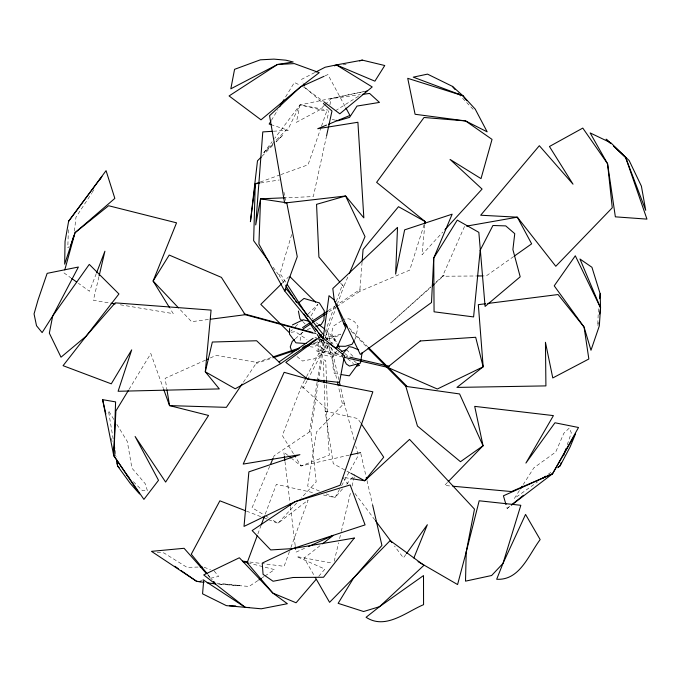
<?xml version="1.0" encoding="UTF-8"?>
<svg xmlns="http://www.w3.org/2000/svg" width="681" height="681" viewBox="0 0 681 681"><rect width="100%" height="100%" fill="white"/><g stroke="black" fill="none" stroke-linecap="round" stroke-linejoin="round"><path stroke-width="0.51" stroke-dasharray="3.4 2.55" d="M68.372 229.701L67.811 247.731L69.292 246.565M598.412 308.74L597.731 325.637M362.079 262.066L359.747 291.4L336.729 306.663M424.808 224.653L422.041 254.754L442.769 232.076M74.442 231.165L75.983 217.162L91.603 193.395M597.901 325.612L598.369 322.479M317.108 382.169L309.566 431.558L310.859 431.013L318.24 382.671M317.269 381.122L322.726 345.386L324.02 344.841L318.887 378.474M327.382 118.324L328.744 111.08M329.902 104.865L331.068 98.651L363.841 91.594M326.591 135.749L313.345 196.596L284.837 197.796M98.907 276.767L93.382 300.278L109.973 303.054M334.209 561.289L338.619 542.731M339.598 538.611L341.062 532.423M341.309 531.393L350.86 491.188M352.077 486.038L354.282 476.76M291.672 234.587L279.329 275.771L285.067 284.667M320.283 338.712L319.142 342.398L314.188 347.276L310.23 346.731M424.135 224.577L409.732 270.102L359.747 291.4L360.13 289.442L337.997 304.118M567.256 444.753L571.308 432.775L569.222 428.136L563.817 433.32L555.722 452.014L533.878 467.83L523.306 484.438M321.168 127.16L308.05 164.785L281.159 174.498M321.509 126.172L326.684 111.318L300.04 104.908L274.664 138.362M289.485 551.491L284.105 566.32L262.304 563.587M290.915 547.541L308.11 500.109L277.959 523.289L268.11 519.484M322.215 339.921L320.044 345.837L321.321 347.846L323.85 340.951M325.101 332.03L334.839 305.42M336.286 301.479L342.415 284.718L343.692 286.735L337.555 303.488M325.288 337.001L336.116 307.437M257.869 533.964L260.832 526.021M265.267 514.112L276.358 484.336L314.426 492.942M96.242 273.677L89.458 291.264L78.417 283.305M347.795 277.099L343.692 286.735L340.338 282.726M269.693 466.272L252.064 507.72L264.568 515.236M273.379 457.598L274.205 455.666L310.859 431.013L316.163 481.944L301.028 498.322M464.519 226.475L442.531 276.239L434.682 283.322M304.56 380.364L301.598 385.957L282.334 435.5L293.86 454.329M306.544 376.636L325.824 340.287M307.029 380.79L303.071 388.247L301.598 385.957L326.122 408.643L329.289 455.104L301.002 465.983L292.004 458.713M307.523 379.862L326.803 343.513M339.555 489.367L335.001 497.598L322.649 494.806M341.581 485.715L358.274 455.538L355.797 446.302M354.639 339.691L355.686 337.853L358.01 326.437L354.495 321.696L348.961 318.802L344.186 319.202M92.139 192.51L94.838 188.058M271.361 120.418L277.933 109.573M285.603 96.923L294.371 82.469L299.853 85.134M128.973 389.455L150.807 353.55L163.414 388.596M519.407 490.558L514.402 498.424L537.718 481.765M243.355 382.279L256.822 362.403L271.779 357.355M336.593 351.405L332.456 357.159L317.976 353.354L318.291 340.56L322.028 339.155M405.867 554.487L403.416 557.892L394.486 546.017M273.004 144.202L263.879 152.587L272.119 141.716M336.159 351.685L335.086 353.039L326.454 342.407M318.742 576.313L324.914 569.095L296.669 556.556L331.664 562.974M342.5 488.915L335.001 497.598L326.216 493.921M346.595 484.174L354.775 474.7M296.703 503.004L277.959 523.289L271.71 519.526M447.485 482.403L444.523 485.459L450.796 486.038M261.972 156.298L273.183 144.959M276.171 141.929L282.896 135.127L276.052 141.41M263.879 152.587L289.076 127.151L300.04 104.908L365.884 91.143M324.335 105.334L319.849 109.786L296.371 122.316L300.04 104.908L328.251 110.16M325.084 104.593L331.068 98.651L360.223 94.702M282.572 282.785L288.574 276.826M290.83 331.179L292.328 329.689M295.333 326.718L298.338 323.739M308.093 314.06L317.857 304.373L310.902 316.052L313.175 319.38M329.161 345.386L324.633 349.872L313.158 343.13M329.919 344.637L335.205 339.393L326.139 330.413M430.758 286.863L390.724 322.981L430.758 287.399M434.682 283.858L444.097 275.362L442.531 276.239L475.857 275.984M295.324 338.729L302.262 332.677L304.356 332.703M507.124 508.46L510.384 505.83L507.124 508.46L506.264 505.54M319.976 545.77L304.16 558.097L314.75 576.526M548.077 474.359L551.533 471.89M513.661 256.541L486.268 275.907L483.144 275.924M328.259 310.579L337.112 304.705M328.761 311.949L335.844 307.25M257.869 580.621L249.084 586.409L218.729 584.187M262.262 577.726L264.015 576.569M264.892 575.99L274.554 569.622L249.493 563.272M341.675 320.802L333.307 326.148L331.46 333.511L337.01 343.045M335.418 110.765L358.819 96.03M302.985 332.243L301.274 333.315L300.1 340.457L300.644 342.1M317.976 339.947L319.781 338.874M314.818 72.544L301.666 79.302L302.892 82.129M325.05 75.863L327.893 74.578L345.42 107.087M205.483 360.138L165.117 378.33L166.811 388.825M210.293 357.968L216.056 355.371L256.822 362.403L256.448 363.416L272.4 358.027M304.603 548.282L295.988 552.146L295.605 548.988M338.661 352.784L332.779 355.201L333.043 367.842L334.252 373.477L339.283 374.269M322.964 338.806L330.455 335.997L332.924 338.108L337.138 343.948M307.267 329.553L311.157 328.14M260.236 182.04L280.163 174.855M314.648 342.875L325.62 339.172M326.616 338.84L340.577 334.124L340.202 335.137L325.246 340.185M312.281 344.56L324.25 340.526M349.276 455.129L301.002 465.983L296.056 457.913M200.631 580.45L204.632 579.557M210.633 578.229L218.635 576.449L214.174 570.959M343.207 64.865L346.118 64.227M291.289 332.319L295.214 331.613L306.978 339.496M260.5 182.993L279.389 179.946M208.395 319.491L191.574 321.679L179.231 308.646M273.37 131.237L288.191 130.292L272.17 125.023M198.111 567.06L186.994 567.35L163.883 552.929L156.775 552.487M218.661 584.153L240.146 585.558L215.366 582.97M249.842 562.029L261.266 563.459M344.935 477.645L351.166 478.632M120.341 304.79L173.238 313.652L169.978 308.365M344.697 355.942L317.797 349.711L316.103 350.775L343.011 357.014M345.735 356.18L347.804 356.665M332.166 119.439L335.043 120.111M314.358 332.924L316.393 333.477M204.079 567.256L210.506 569.614M246.454 511.099L261.215 516.811M265.156 518.335L267.122 519.101M314.843 337.112L316.537 337.827M319.389 491.061L307.684 486.157L316.52 431.899L344.245 403.195L340.457 386.706M303.505 86.904L322.998 101.12M349.889 472.733L333.264 463.693L325.169 411.154L324.19 383.743M313.771 332.805L315.533 333.784M265.454 515.772L268.135 517.381M320.598 339.393L327.527 343.956M63.98 272.885L70.773 277.788M316.231 322.734L317.908 323.969M325.884 338.304L334.916 345.556M344.773 353.473L348.885 356.767M353.814 360.726L356.274 362.701M347.702 358.913L353.448 363.535M287.918 455.402L283.832 452.099L284.215 455.257M297.018 356.58L302.492 361.032L313.984 358.896L321.577 354.707L327.825 348.502L327.791 344.356M305.335 87.789L322.573 102.805M473.142 109.318L460.799 96.37M133.374 481.68L142.346 490.584L147.428 490.754L145.155 483.621L131.927 468.128L127.33 441.552L116.528 423.863M349.115 327.97L367.638 346.655M351.004 331.068L367.297 347.506M302.79 321.611L305.667 324.565M346.501 349.557L353.056 356.427M207.884 575.241L211.382 579.199M207.696 574.313L212.302 579.94M325.407 337.104L327.399 339.555M342.858 477.321L347.957 484.106M354.971 493.436L374.729 519.722M273.064 267.216L279.329 275.771L280.938 274.749L286.105 282.76M360.709 422.935L357.755 418.543L325.169 411.154L327.595 412.405L326.574 383.939M322.803 339.691L331.4 353.039L329.791 354.052L320.044 338.934M113.829 419.445L108.432 410.6L113.131 438.87M341.7 354.963L343.079 357.661M354.154 440.139L344.245 403.195L342.611 404.761L338.346 386.212M360.811 453.623L366.029 476.317M366.974 480.445L372.669 505.208M330.03 341.377L327.655 331.068L326.029 332.626L327.68 339.845M331.451 347.557L338.797 379.496M329.102 346.025L336.925 380.024M111.412 438.496L112.101 441.56M114.876 453.827L115.344 455.87M283.909 192.059L285.518 200.367M115.046 450.388L116.093 456.67M284.981 461.573L289.978 502.646M290.489 506.86L295.35 546.886M326.429 379.717L325.748 360.743L323.322 359.5L324.037 379.53"/><path stroke-width="1.02" d="M289.553 328.574L289.51 334.167L295.963 342.824L306.075 343.565M163.772 389.592L169.535 405.612L208.556 415.453L165.636 482.071L135.11 436.495L158.52 480.301L143.912 499.386L113.761 455.649L115.6 401.892L102.618 399.653L113.761 455.649L139.554 493.946L130.216 483.357L117.66 466.093L116.502 460.986M113.761 455.649L115.881 410.992L128.428 390.349M600.548 307.838L579.948 259.01L591.934 267.275L600.157 293.766L600.548 307.838L599.306 325.935L590.98 350.281L584.077 327.084L554.223 285.824L575.3 255.784L600.548 307.838L599.612 314.111M362.164 261.019L363.084 249.493L398.496 206.692L425.097 221.538L424.91 223.615M599.578 298.755L600.157 293.766M323.058 339.138L329 295.69L334.209 299.972L360.283 354.392L431.49 302.526L433.737 258.048L452.15 214.174L404.633 229.863L395.635 274.094L397.525 227.386L332.805 288.506L334.209 299.972L345.659 328.14L336.499 348.578L328.94 343.267M318.402 381.624L318.725 379.521M362.156 352.426L360.487 363.101L349.43 366.08L346.306 363.977L343.539 358.564M68.636 221.214L65.044 241.38L64.678 264.151L75.021 232.706L114.842 198.401L106.066 170.659L68.636 221.214L101.861 176.498L100.235 179.163M326.591 135.749L331.979 111.003L323.364 103.495M99.145 275.745L104.908 251.204L96.617 272.698M64.806 269.872L75.021 232.706L108.594 205.73L176.541 222.832L153.106 281.04L169.433 307.48M70.781 245.407L73.71 236.103M424.459 223.564L425.097 221.538L376.619 182.355L424.042 117.481L465.566 120.929L487.17 131.85L475.193 109.079L462.901 95.74L452.405 86.351L427.506 74.127L413.273 77.157L462.901 95.74L466.817 100.728M561.187 462.722L560.174 465.719L557.722 467.694M563.545 455.734L565.911 448.745M336.474 306.45L337.197 304.475M257.129 535.947L247.152 562.744L272.894 593.125L287.365 603.715L261.291 608.797L226.33 605.622L202.555 593.823L203.73 580.178L245.356 607.435L249.561 607.495M261.198 525.034L264.526 516.096M413.861 557.977L427.345 524.719L406.48 553.636M349.43 273.243L365.016 236.613L345.625 196L284.632 203.032L269.548 115.702L300.432 86.972L319.261 72.663L294.354 63.597L277.473 64.491L230.825 88.819L234.57 69.326L260.346 59.826L273.907 59.119L285.901 60.192L293.205 61.997L277.473 64.491L229.08 95.944L261.002 119.83L300.432 86.972L324.105 76.289M270.51 464.34L272.97 458.56M305.054 379.428L306.05 377.563M511.32 505.251L552.504 473.814L578.518 427.498L554.955 422.773L525.911 463.071L553.415 415.606L474.7 406.37L483.042 445.749L448.226 481.646M354.12 340.611L352.043 344.28L345.293 346.306L338.968 346.229M505.983 504.57L503.421 495.811L552.504 473.814L575.547 433.806L570.142 446.847L560.174 465.719L558.446 466.953M270.817 121.32L269.174 124.036L271.174 124.691M279.576 106.866L283.96 99.639M520.522 488.805L522.191 486.183M242.181 384.007L226.373 407.349L169.535 405.612L166.981 389.873M358.376 363.56L349.336 375.835L341.292 374.576M315.993 579.522L296.09 602.787L272.894 593.125L239.363 557.765L203.713 574.917L245.356 607.435M342.364 354.205L349.021 346.638L352.383 347.242L358.7 349.923M444.914 229.735L482.08 189.071L450.073 159.439L481.016 178.626L492.04 139.392L465.566 120.929L415.078 114.272L407.732 78.315L462.901 95.74M261.223 157.056L257.486 160.835L250.412 221.691L255.256 183.844L259.24 182.406M281.823 283.526L260.797 304.373L289.331 332.668M432.324 285.441L433.891 284.028M432.324 285.986L433.899 284.573M294.55 339.402L292.243 341.419L290.234 346.876L292.328 352.758M299.206 302.33L304.015 298.448L319.38 302.926L324.292 310.825L323.943 320.036L321.253 324.471L315.882 326.548M512.836 503.855L523.442 495.308M322.479 543.821L333.298 535.394L308.425 546.562M320.921 336.295L285.833 362.377L307.463 378.925L372.856 391.796L340.117 485.238L295.214 501.642L244.019 526.404L248.88 471.856L299.904 454.67L243.211 464.084L284.147 372.32L307.463 378.925L339.487 382.399L344.45 355.678L320.921 336.295L323.518 338.006M542.902 478.062L545.49 476.206M514.521 255.937L531.64 243.841L517.339 217.179L480.675 215.23L539.335 145.708L573.019 184.185L549.439 146.509L582.791 128.088L607.563 163.721L615.36 216.839L646.95 219.12L625.626 157.405L610.951 142.891L590.129 132.906L607.563 163.721L612.262 207.79L555.79 266.28L517.339 217.179L466.587 226.118M278.989 361.969L313.09 338.329M280.674 363.645L256.626 340.747L212.344 342.032L205.304 371.783L219.308 388.911L118.111 391.277L131.705 349.847L111.267 383.837L63.069 365.68L86.061 336.244L115.225 302.858L211.084 310.11L205.304 371.783L235.217 388.783L280.674 363.645L316.52 338.789M302.585 327.604L310.553 322.317M312.324 321.143L327.374 311.166M303.088 328.974L326.991 313.124M258.746 580.042L261.385 578.305M365.118 92.063L366.914 90.931M334.524 65.878L336.363 64.908L362.318 60.124L384.756 65.521L374.89 81.167L336.363 64.908L325.143 67.232L315.754 72.058M292.404 324.939L303.19 319.764L309.864 321.568M206.445 359.704L208.369 358.836M552.504 473.814L511.474 491.563L452.891 486.225M326.514 125.091L317.738 128.709L357.908 122.257L363.841 217.894L345.625 196L316.554 204.343L318.904 257.043L339.674 281.917M328.463 124.291L349.932 115.447L345.922 108.015M341.598 351.575L346.501 349.557M272.775 357.014L299.7 347.923M303.683 346.578L311.66 343.888M273.396 357.687L298.321 349.276M302.313 347.931L309.293 345.573M359.517 60.941L362.318 60.124M356.733 366.165L359.559 365.339L357.917 364.02M350.298 454.899L360.572 452.593M259.452 183.163L255.256 183.844L253.638 240.691L269.31 262.083M362.301 94.421L369.596 93.433L379.462 102.414L357.023 106.066L349.549 117.379L337.912 120.784L335.997 120.333M210.497 319.219L245.194 314.707L313.405 333.23M485.681 303.726L478.334 304.662L483.169 366.804L456.934 387.412L545.915 385.897L545.447 342.288L552.776 377.955L588.852 359.006L584.077 327.084L558.054 294.541L487.775 303.462M272.315 131.305L262.781 131.91L255.707 224.934L260.551 198.826L284.837 197.796M200.129 567.001L202.155 566.95M476.896 275.975L482.105 275.933M229.48 605.741L235.771 605.979M200.793 581.702L196.63 581.336L151.48 551.355L184.083 548.299L206.488 573.657M242.581 561.127L247.765 561.774M204.002 582.357L196.63 581.336L180.925 570.465M207.16 582.791L215.588 583.957L213.613 581.548M351.166 478.632L364.667 480.76L409.562 439.373L474.478 509.116L466.221 551.985L457.581 584.553L418.057 561.621M111.012 303.232L115.157 303.922M349.872 357.142L389.191 366.259L387.506 367.323L344.041 357.253M242.47 561.493L248.488 563.017M312.324 332.371L244.113 313.856L245.194 314.707L221.419 277.388L169.211 255.06L153.106 281.04L178.507 307.88M319.449 334.311L321.483 334.865M319.517 334.882L321.551 335.435M245.466 510.716L219.869 500.816L191.267 554.232L207.041 573.513M262.202 517.194L264.168 517.96M350.809 473.235L364.667 480.76L383.726 457.198L361.296 423.812M336.363 64.908L372.209 86.947L339.81 113.812L323.833 101.758M174.813 566.243L178.303 568.661M71.624 278.401L76.723 282.079M318.751 324.59L324.633 328.914M336.559 346.876L342.313 351.49M288.735 456.066L291.187 458.049M610.355 143.044L606.107 139.179L610.61 143.385M614.228 146.619L629.125 160.478L641.391 186.126L645.716 210.318L625.626 157.405L613.615 146.185M290.08 276.826L315.601 302.143M119.158 467.575L117.66 466.093L117.132 462.952M126.64 474.997L128.879 477.228M346.893 325.731L344.663 323.484L343.59 323.594L347.293 327.331M368.378 347.404L386.902 366.08M388.383 367.578L406.906 386.255L405.825 386.365L368.046 348.255M302.066 320.87L299.912 318.657L298.406 311.064M213.485 581.583L215.588 583.957M452.405 86.351L454.985 89.432M458.219 93.288L459.505 94.829M324.079 335.469L286.233 288.863L284.624 290.898L323.135 338.321M375.367 520.573L391.941 542.621M337.742 344.782L339.555 347.293M287.246 284.539L307.889 316.563M315.346 328.131L317.065 330.796M318.214 332.575L321.083 337.027M285.637 285.552L294.243 298.899M295.384 300.679L296.533 302.458M303.99 314.026L315.456 331.817M317.176 334.482L319.474 338.04M294.413 455.223L295.511 457.019M315.277 577.445L329.57 602.327L390.162 540.578L423.965 565.298L379.479 606.711L366.08 617.284C385.455 630.061 406.004 612.1 423.565 604.677L423.505 575.581L379.479 606.711L363.586 611.521L338.142 603.34L353.337 578.441L381.922 545.438L372.669 505.208M303.709 84.018L304.518 85.908M366.267 477.347L366.736 479.415M339.274 381.556L340.219 385.676M337.401 382.092L338.108 385.182M102.618 399.653L105.853 413.963M113.489 447.689L113.957 449.741M114.348 446.2L114.697 448.294M284.343 456.313L284.854 460.526M290.106 503.702L290.361 505.813M295.35 546.886L295.605 548.988M326.463 380.773L326.539 382.884M324.071 380.585L324.147 382.688M466.221 551.985L465.515 581.148L491.639 575.505L502.995 563.4L525.553 514.419L540.161 539.59C528.669 554.802 519.85 580.629 496.679 579.259L502.995 563.4L520.82 505.285L479.177 500.782L466.221 551.985M260.551 198.826L258.933 244.087L284.624 290.898L297.265 256.694L286.778 202.81L260.551 198.826M480.199 250.216L473.593 316.929L434.069 311.804L433.737 258.048L457.274 220.108L478.845 232.366L485.085 306.424L520.199 276.809L512.895 249.586L514.751 233.66L505.736 225.896L492.925 225.496L480.199 250.216M52.709 315.95L49.338 333.162L61.009 357.193L86.061 336.244L118.937 293.971L89.279 264.39L52.709 315.95L42.128 332.6L36.519 325.731L34.05 313.907L38.042 299.963L47.151 273.353L78.392 267.029L52.709 315.95M354.273 538.05L323.526 577.25L293.043 577.497L273.081 581.251L263.07 574.33L262.219 563.085L292.949 548.571L365.076 524.889L350.145 484.949L295.214 501.642L252.157 530.559L270.715 549.942L292.949 548.571L354.273 538.05M420.245 340.96L387.506 367.323L437.33 389.013L483.169 366.804L475.678 337.282L420.245 340.96M483.042 445.749L460.475 461.709L417.453 426.068L405.825 386.365L459.59 393.941L483.042 445.749"/></g></svg>
